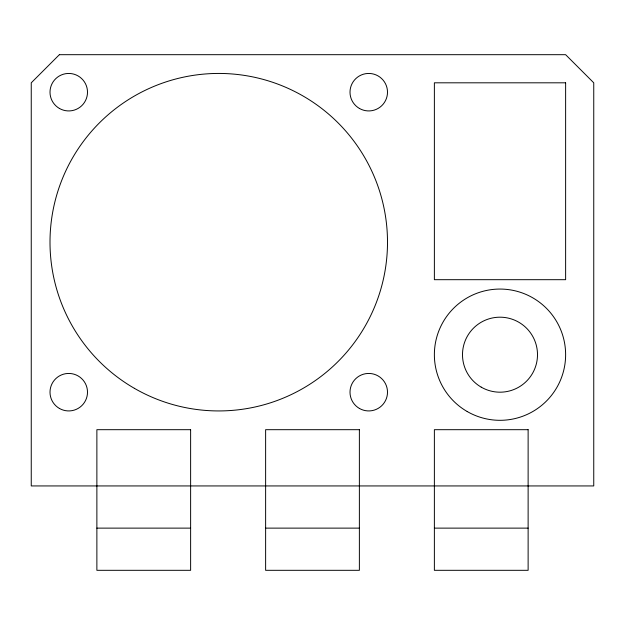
<?xml version="1.0" encoding="UTF-8"?>
<svg xmlns="http://www.w3.org/2000/svg" width="625" height="625" viewBox="0 0 625 625"><rect width="100%" height="100%" fill="white"/><g stroke="black" fill="none" stroke-linecap="round" stroke-linejoin="round"><path stroke-width="0.94" d="M96.875 528.125L190.625 528.125M265.625 528.125L359.375 528.125M434.375 528.125L528.125 528.125M59.375 54.688L31.25 82.812L31.25 485.938L593.75 485.938L593.75 82.812L565.625 54.688L59.375 54.688M565.625 82.812L434.375 82.812L434.375 279.688L565.625 279.688L565.625 82.812M190.625 429.688L96.875 429.688L96.875 570.312L190.625 570.312L190.625 429.688M359.375 429.688L265.625 429.688L265.625 570.312L359.375 570.312L359.375 429.688M528.125 429.688L434.375 429.688L434.375 570.312L528.125 570.312L528.125 429.688M359.375 408.422A18.75 18.75 0 0 0 387.5 392.188A18.75 18.75 0 0 0 359.375 375.953A18.75 18.75 0 0 0 359.375 408.422M59.375 408.422A18.75 18.75 0 0 0 87.5 392.188A18.75 18.75 0 0 0 59.375 375.953A18.75 18.75 0 0 0 59.375 408.422M59.375 108.422A18.75 18.75 0 0 0 87.5 92.188A18.75 18.75 0 0 0 59.375 75.953A18.75 18.75 0 0 0 59.375 108.422M359.375 108.422A18.75 18.75 0 0 0 387.5 92.188A18.75 18.75 0 0 0 359.375 75.953A18.75 18.75 0 0 0 359.375 108.422M134.375 388.328A168.75 168.75 0 0 0 387.5 242.188A168.75 168.75 0 0 0 134.375 96.047A168.75 168.75 0 0 0 134.375 388.328M481.25 387.164A37.5 37.5 0 0 0 537.5 354.688A37.5 37.5 0 0 0 481.25 322.211A37.5 37.5 0 0 0 481.25 387.164M467.188 411.523A65.625 65.625 0 0 0 565.625 354.688A65.625 65.625 0 0 0 467.188 297.852A65.625 65.625 0 0 0 467.188 411.523"/></g></svg>
